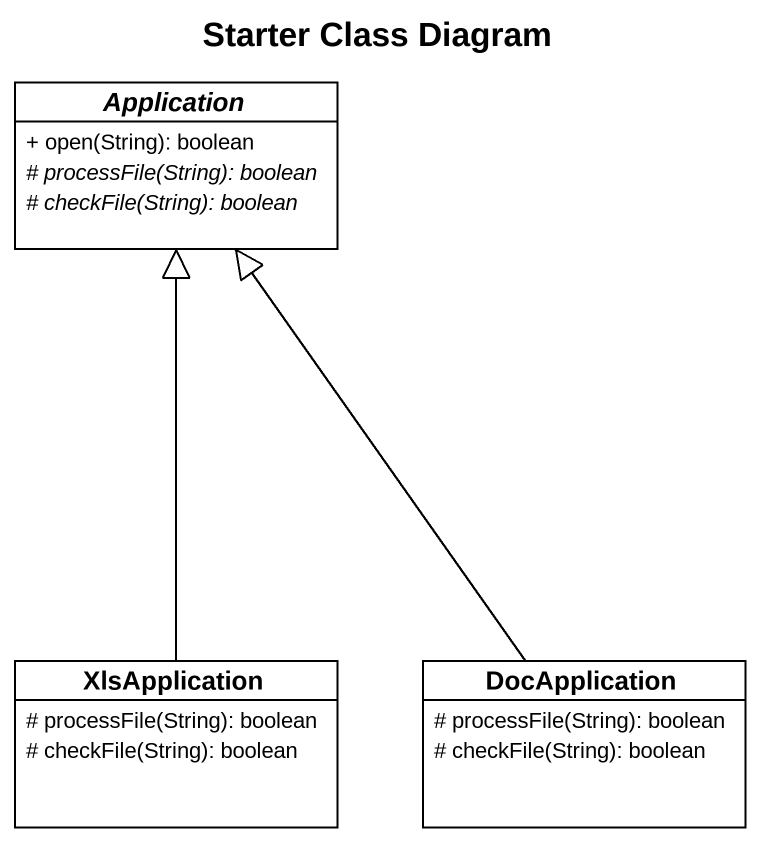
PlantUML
@startuml
title Starter Class Diagram
hide circle
hide empty members
skinparam classAttributeIconSize 0
abstract class Application {
  + open(String): boolean
  {abstract} # processFile(String): boolean
  {abstract} # checkFile(String): boolean
}
class XlsApplication {
  # processFile(String): boolean
  # checkFile(String): boolean
}
class DocApplication {
  # processFile(String): boolean
  # checkFile(String): boolean
}
XlsApplication -up-|> Application
DocApplication -up-|> Application
@enduml
